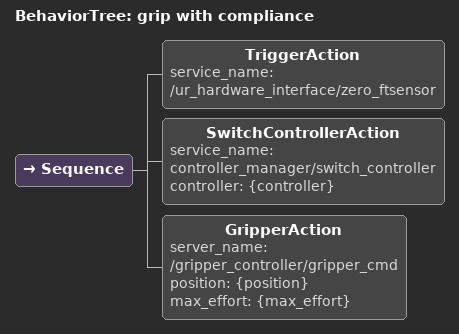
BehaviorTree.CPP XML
<root>
<!--
    inputs:

      - controller
      - position
      - max_effort
  -->
    <BehaviorTree ID="grip with compliance">
        <Sequence>
            <!-- zero ft sensor -->
            <TriggerAction
                service_name="/ur_hardware_interface/zero_ftsensor"
            />
            <!-- switch to compliance control-->
            <SwitchControllerAction
                service_name="controller_manager/switch_controller"
                controller="{controller}"
            />

            <GripperAction
                server_name="/gripper_controller/gripper_cmd"
                position="{position}"
                max_effort="{max_effort}"
            />
        </Sequence>
    </BehaviorTree>
</root>
